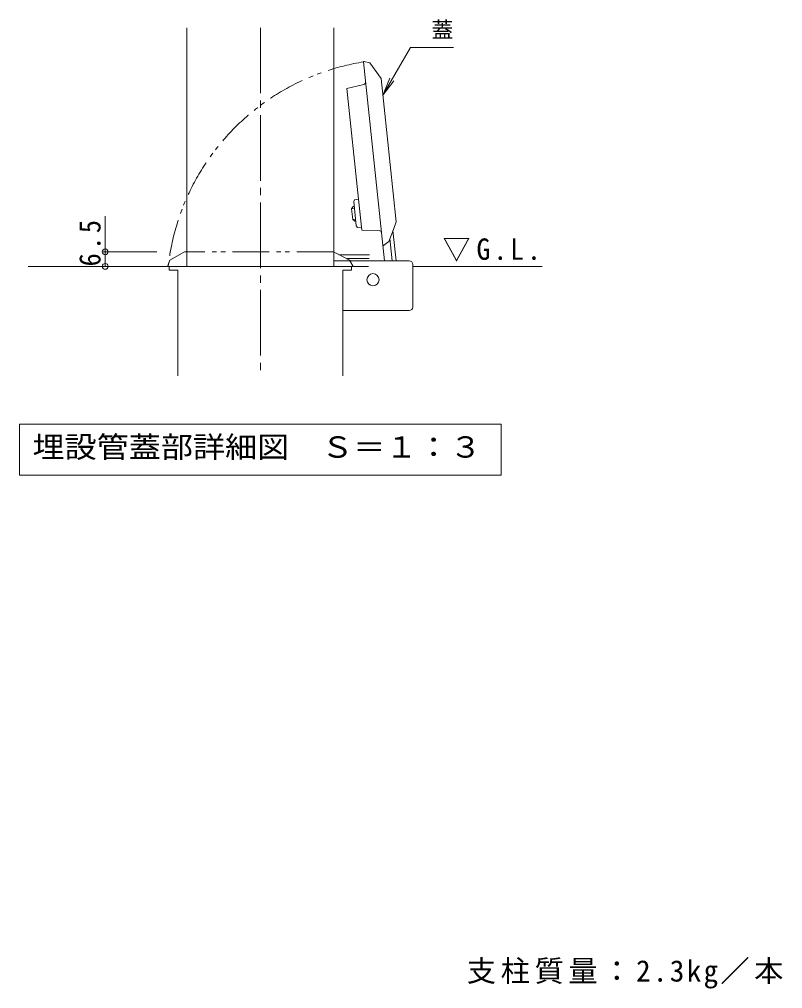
# Model space of a CAD drawing. Units: millimetres on the paper, enlarged 10 times, with parts at other scales. Extents: x -1594 to 1819, y -1371 to 832.
# Drawn here: x 772 to 1819, y -1116 to 215 of the extents above; entities that cross this region are included whole.
import ezdxf
from ezdxf.enums import TextEntityAlignment as Align

# ---------------------------------------------------------------- set-up
doc = ezdxf.new("R2010")
doc.units = ezdxf.units.MM
doc.header["$LTSCALE"] = 10
doc.header["$PDMODE"] = 32
doc.header["$PDSIZE"] = 8
doc.linetypes.add('CHAIN2', pattern=[12, 9, -1, 1, -1])
doc.linetypes.add('DOUBLE_CHAIN1', pattern=[8.8, 5, -1, 0.6, -0.6, 0.6, -1])
for name, color, linetype, lineweight in [('C-5', 7, 'Continuous', 9), ('D-0', 4, 'Continuous', 9), ('D-1', 3, 'Continuous', 9), ('D-4', 7, 'Continuous', 9), ('D-5', 7, 'Continuous', 9), ('D-6', 2, 'Continuous', 9), ('D-9', 7, 'Continuous', 9), ('D-B', 2, 'Continuous', 9), ('D-E', 4, 'Continuous', 9)]:
    doc.layers.add(name, color=color, linetype=linetype, lineweight=lineweight)
doc.styles.add('ＭＳ ゴシック', font='')
doc.styles.get('ＭＳ ゴシック').set_extended_font_data('MS Gothic')

msp = doc.modelspace()

# ---------------------------------------------------------------- linework, layer by layer
at = {"layer": 'D-0', "color": 7, "linetype": 'CHAIN2'}
msp.add_line((1102.69, 203.19), (1102.69, -274.63), dxfattribs=at)
at = {"layer": 'D-0'}
for p, q in [((1270.62, -95.09), (1244.2, 156.24)), ((1245.04, 156.95), (1252.99, 154.79)), ((1252.99, 154.79), (1268.36, 133.63)), ((1289.07, -63.38), (1268.36, 133.63)), ((1244.53, 125.21), (1221.22, 119.78)), ((1289.07, -63.38), (1285.12, -73.66)), ((1265.6, -75.29), (1241.67, -74.82)), ((977.69, -124.4), (1102.69, -124.4)), ((977.69, -124.4), (977.69, -129.4)), ((977.69, -124.4), (977.69, -129.4)), ((989.36, -129.4), (977.69, -129.4)), ((989.36, -129.4), (989.36, -274.63)), ((1019.7, -124.4), (995.53, -124.4)), ((1227.69, -124.4), (1102.69, -124.4)), ((1227.69, -129.4), (1216.02, -129.4)), ((1216.02, -129.4), (1216.02, -274.63)), ((1227.69, -124.4), (1227.69, -129.4))]:
    msp.add_line(p, q, dxfattribs=at)
at = {"layer": 'D-0', "linetype": 'DOUBLE_CHAIN1'}
for p, q in [((978.7, -115.81), (998.46, -104.4)), ((1202.71, -104.4), (998.46, -104.4)), ((1202.71, -104.4), (1209.25, -107.73)), ((975.71, -123.49), (978.7, -115.81)), ((1229.05, -124.4), (976.34, -124.4))]:
    msp.add_line(p, q, dxfattribs=at)
at = {"layer": 'D-0'}
msp.add_lwpolyline([(1221.22, 119.78), (1237.19, -32.2), (1237.21, -32.38)], dxfattribs=at)
at = {"layer": 'D-0', "linetype": 'DOUBLE_CHAIN1'}
msp.add_lwpolyline([(1209.25, -107.73), (1225.09, -115.81), (1229.67, -123.49)], dxfattribs=at)
for centre, radius, start, end in [((1294.56, -159.99), 320.21, 99.0478, 173.61877), ((976.34, -123.73), 0.667, 158.79398, 270)]:
    msp.add_arc(centre, radius, start, end, dxfattribs=at)
at = {"layer": 'D-0'}
for centre, radius, start, end in [((1244.87, 156.31), 0.667, 74.79398, 186), ((1243.77, 128.46), 3.33, 283.12502, 6), ((1265.54, -78.62), 3.33, 6, 88.87498), ((1271.28, -95.02), 0.667, 186, 297.20602), ((1229.05, -123.73), 0.667, 270, 21.20602)]:
    msp.add_arc(centre, radius, start, end, dxfattribs=at)
at = {"layer": 'D-1'}
for p, q in [((1001.86, -124.4), (1001.86, 203.19)), ((1203.52, -124.4), (1203.52, 203.19)), ((1306.86, -116.73), (1203.52, -116.73)), ((1311.86, -180.07), (1311.86, -121.73)), ((1306.86, -185.07), (1216.02, -185.07))]:
    msp.add_line(p, q, dxfattribs=at)
at = {"layer": 'D-1', "color": 4}
for p, q in [((1237.21, -32.38), (1241.67, -74.82)), ((1285.12, -73.66), (1278.75, -90.25)), ((1278.75, -90.25), (1271.59, -95.61))]:
    msp.add_line(p, q, dxfattribs=at)
at = {"layer": 'D-1'}
for centre, start, end in [((1306.86, -121.73), 0, 90), ((1306.86, -180.07), 270, 0)]:
    msp.add_arc(centre, 5, start, end, dxfattribs=at)
at = {"layer": 'D-4'}
for p, q in [((889.94, -55.36), (889.94, -124.4)), ((886.94, -104.4), (960.62, -104.4)), ((886.94, -124.4), (938.5, -124.4))]:
    msp.add_line(p, q, dxfattribs=at)
for p in [(889.94, -104.4), (889.94, -124.4)]:
    msp.add_point(p, dxfattribs=at)
at = {"layer": 'D-5'}
for p, q in [((1270.78, 110.63), (1308.61, 176.15)), ((1308.61, 176.15), (1367.41, 176.15)), ((1270.78, 110.63), (1280.35, 133.72)), ((1270.78, 110.63), (1286, 130.46)), ((772.19, -340.8), (1433.19, -340.8)), ((772.19, -340.8), (772.19, -410.8)), ((1433.19, -340.8), (1433.19, -410.8)), ((772.19, -410.8), (1433.19, -410.8))]:
    msp.add_line(p, q, dxfattribs=at)
at = {"layer": 'D-6'}
for p, q in [((1230.22, -42.34), (1227.84, -45.27)), ((1227.84, -45.27), (1231.82, -44.85)), ((1229.38, -59.85), (1227.84, -45.27)), ((1230.22, -42.34), (1231.54, -42.2)), ((1229.38, -59.85), (1233.35, -59.44)), ((1232.31, -62.23), (1229.38, -59.85)), ((1232.31, -62.23), (1233.63, -62.09)), ((1288.98, -116.73), (1284.6, -75.03))]:
    msp.add_line(p, q, dxfattribs=at)
at = {"layer": 'D-6', "linetype": 'DOUBLE_CHAIN1'}
msp.add_line((1252.5, -108.4), (1210.56, -108.4), dxfattribs=at)
at = {"layer": 'D-6', "color": 6}
for p, q in [((977.69, -124.4), (784.16, -124.4)), ((1311.86, -124.4), (1489.28, -124.4))]:
    msp.add_line(p, q, dxfattribs=at)
at = {"layer": 'D-9'}
for p, q in [((1283.62, -116.73), (1280.39, -85.98)), ((1272.89, -116.73), (1270.62, -95.09))]:
    msp.add_line(p, q, dxfattribs=at)
at = {"layer": 'D-9', "linetype": 'DOUBLE_CHAIN1'}
for p, q in [((1251.93, -113.73), (1221.02, -113.73)), ((1250.81, -124.4), (1229.05, -124.4))]:
    msp.add_line(p, q, dxfattribs=at)
at = {"layer": 'D-B'}
for p, q in [((1230.85, -35.57), (1232.02, -32.93)), ((1230.85, -35.57), (1234.33, -68.72)), ((1232.02, -32.93), (1237.21, -32.38)), ((1234.33, -68.72), (1236.03, -71.05)), ((1236.03, -71.05), (1241.22, -70.51))]:
    msp.add_line(p, q, dxfattribs=at)
at = {"layer": 'D-E'}
msp.add_circle((1257.19, -142.73), 8.33, dxfattribs=at)

# ---------------------------------------------------------------- texts
at = {"layer": 'C-5', "color": 2, "insert": (1385.97, -1115.74), "char_height": 29.33, "attachment_point": 7, "style": 'ＭＳ ゴシック'}
msp.add_mtext('\\T1.16;支柱質量：2.3kg／本', dxfattribs=at)
at = {"layer": 'D-4', "color": 2, "insert": (883.94, -124.4), "char_height": 29.33, "attachment_point": 7, "rotation": 90, "style": 'ＭＳ ゴシック'}
msp.add_mtext('\\T1.27;\\W0.9;6.5', dxfattribs=at)
at = {"layer": 'D-4', "color": 2, "insert": (1352.75, -118.06), "char_height": 29.33, "attachment_point": 7, "style": 'ＭＳ ゴシック'}
msp.add_mtext('\\T1.22;\\W0.95;▽G.L.', dxfattribs=at)
at = {"layer": 'D-5', "style": 'ＭＳ ゴシック'}
msp.add_text('蓋', height=21.99, dxfattribs=at).set_placement((1337.41, 182.82), align=Align.BOTTOM_LEFT)
at = {"layer": 'D-5', "color": 2, "style": 'ＭＳ ゴシック', "width": 1.1}
msp.add_text('埋設管蓋部詳細図\u3000Ｓ＝１：３', height=29.33, dxfattribs=at).set_placement((790.19, -395.8), align=Align.BOTTOM_LEFT)

doc.saveas('drawing.dxf')
